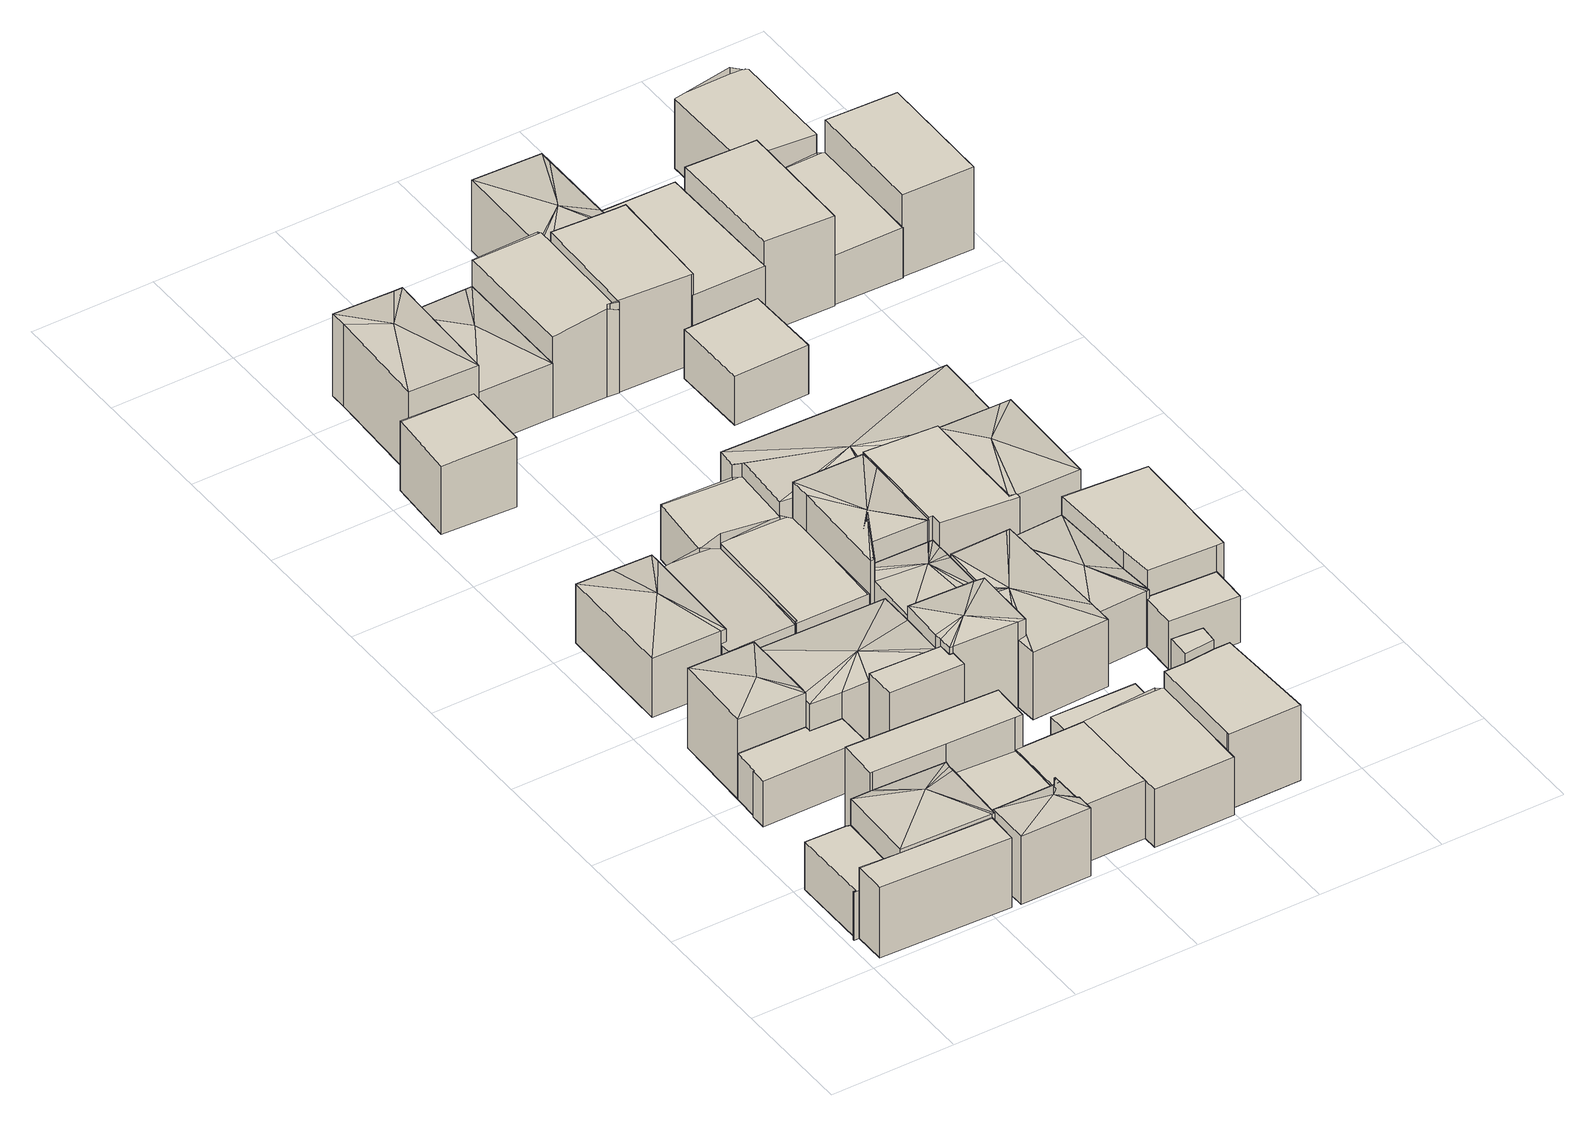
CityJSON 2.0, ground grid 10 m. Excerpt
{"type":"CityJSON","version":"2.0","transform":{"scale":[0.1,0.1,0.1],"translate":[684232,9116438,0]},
"CityObjects":{
"building1":{"type":"Building","attributes":{"Building Type":"Residential","Roof Shape":"shed","Roof Material":"Concrete Glazed Tile","Roof Material Code":"1","Roof Direction":"west","Building Height":4.07,"Roof Slope":16.8,"Footprint Area":24.01,"Solar PV Capacity Low":3.01,"Solar PV Capacity High":3.95,"Solar Annual Energy Low":4334,"Solar Annual Energy High":5712,"Suitable PV Area":17.94},"geometry":[{"type":"MultiSurface","lod":"2.2","boundaries":[[[0,1,2,3,4,5,6,7]],[[7,6,8,9]],[[6,5,10,8]],[[5,4,11,10]],[[4,3,12,11]],[[3,2,13,12]],[[2,1,14,13]],[[1,0,15,14]],[[0,7,9,15]],[[9,8,10,11,12,13,14,15]]]}]},
"building2":{"type":"Building","attributes":{"Building Type":"Residential","Roof Shape":"shed","Roof Material":"Concrete Glazed Tile","Roof Material Code":"1","Roof Direction":"west","Building Height":6.07,"Roof Slope":19,"Footprint Area":27.48,"Solar PV Capacity Low":3.44,"Solar PV Capacity High":4.52,"Solar Annual Energy Low":4961,"Solar Annual Energy High":6538,"Suitable PV Area":20.54},"geometry":[{"type":"MultiSurface","lod":"2.2","boundaries":[[[16,6,5,17,18]],[[18,17,19,20]],[[17,5,21,19]],[[5,6,22,21]],[[6,16,23,22]],[[16,18,20,23]],[[20,19,21,22,23]]]}]},
"building3":{"type":"Building","attributes":{"Building Type":"Residential","Roof Shape":"hip","Roof Material":"Clay Tile Shingle","Roof Material Code":"3","Roof Direction":"west","Building Height":6.39,"Roof Slope":22.7,"Footprint Area":49.7,"Solar PV Capacity Low":6.22,"Solar PV Capacity High":8.17,"Solar Annual Energy Low":8973,"Solar Annual Energy High":11826,"Suitable PV Area":37.15},"geometry":[{"type":"MultiSurface","lod":"2.2","boundaries":[[[24,25,7,6,16,26,27,28,29]],[[29,28,30,31]],[[28,27,32,30]],[[27,26,33,32]],[[26,16,34,33]],[[16,6,35,34]],[[6,7,36,35]],[[7,25,37,36]],[[25,24,38,37]],[[24,29,31,38]],[[31,30,39]],[[30,32,39]],[[32,33,39]],[[33,34,39]],[[34,35,39]],[[35,36,39]],[[36,37,39]],[[37,38,39]],[[38,31,39]]]}]},
"building4":{"type":"Building","attributes":{"Building Type":"Residential","Roof Shape":"flat","Roof Material":"Concrete Glazed Tile","Roof Material Code":"1","Roof Direction":"west","Building Height":4.02,"Roof Slope":8.2,"Footprint Area":26.88,"Solar PV Capacity Low":3.37,"Solar PV Capacity High":4.42,"Solar Annual Energy Low":4854,"Solar Annual Energy High":6397,"Suitable PV Area":20.1},"geometry":[{"type":"MultiSurface","lod":"2.2","boundaries":[[[40,41,42,43,44,45,46,47,48]],[[48,47,49,50]],[[47,46,51,49]],[[46,45,52,51]],[[45,44,53,52]],[[44,43,54,53]],[[43,42,55,54]],[[42,41,56,55]],[[41,40,57,56]],[[40,48,50,57]],[[50,49,51,52,53,54,55,56,57]]]}]},
"building5":{"type":"Building","attributes":{"Building Type":"Residential","Roof Shape":"hip","Roof Material":"Concrete Glazed Tile","Roof Material Code":"1","Roof Direction":"west","Building Height":6.97,"Roof Slope":27.1,"Footprint Area":36.18,"Solar PV Capacity Low":4.53,"Solar PV Capacity High":5.95,"Solar Annual Energy Low":6532,"Solar Annual Energy High":8609,"Suitable PV Area":27.05},"geometry":[{"type":"MultiSurface","lod":"2.2","boundaries":[[[58,44,43,42,59]],[[59,42,60,61]],[[42,43,62,60]],[[43,44,63,62]],[[44,58,64,63]],[[58,59,61,64]],[[61,60,65]],[[60,62,65]],[[62,63,65]],[[63,64,65]],[[64,61,65]]]}]},
"building6":{"type":"Building","attributes":{"Building Type":"Residential","Roof Shape":"shed","Roof Material":"Concrete Glazed Tile","Roof Material Code":"1","Roof Direction":"west","Building Height":7.91,"Roof Slope":12.1,"Footprint Area":40.45,"Solar PV Capacity Low":5.06,"Solar PV Capacity High":6.65,"Solar Annual Energy Low":7302,"Solar Annual Energy High":9624,"Suitable PV Area":30.23},"geometry":[{"type":"MultiSurface","lod":"2.2","boundaries":[[[66,25,24,29,67,68,69]],[[69,68,70,71]],[[68,67,72,70]],[[67,29,73,72]],[[29,24,74,73]],[[24,25,75,74]],[[25,66,76,75]],[[66,69,71,76]],[[71,70,72,73,74,75,76]]]}]},
"building7":{"type":"Building","attributes":{"Building Type":"Residential","Roof Shape":"hip","Roof Material":"Concrete Glazed Tile","Roof Material Code":"1","Roof Direction":"west","Building Height":6,"Roof Slope":22.6,"Footprint Area":19.42,"Solar PV Capacity Low":2.43,"Solar PV Capacity High":3.19,"Solar Annual Energy Low":3505,"Solar Annual Energy High":4620,"Suitable PV Area":14.51},"geometry":[{"type":"MultiSurface","lod":"2.2","boundaries":[[[77,78,79,80,81,82,83,84]],[[84,83,85,86]],[[83,82,87,85]],[[82,81,88,87]],[[81,80,89,88]],[[80,79,90,89]],[[79,78,91,90]],[[78,77,92,91]],[[77,84,86,92]],[[86,85,93]],[[85,87,93]],[[87,88,93]],[[88,89,93]],[[89,90,93]],[[90,91,93]],[[91,92,93]],[[92,86,93]]]}]},
"building8":{"type":"Building","attributes":{"Building Type":"Residential","Roof Shape":"hip","Roof Material":"Concrete Aluminum Tile","Roof Material Code":"2","Roof Direction":"west","Building Height":5.16,"Roof Slope":27.2,"Footprint Area":58.33,"Solar PV Capacity Low":7.3,"Solar PV Capacity High":9.59,"Solar Annual Energy Low":10531,"Solar Annual Energy High":13878,"Suitable PV Area":43.6},"geometry":[{"type":"MultiSurface","lod":"2.2","boundaries":[[[94,95,96,97,98,99,100]],[[100,99,101,102]],[[99,98,103,101]],[[98,97,104,103]],[[97,96,105,104]],[[96,95,106,105]],[[95,94,107,106]],[[94,100,102,107]],[[102,101,108]],[[101,103,108]],[[103,104,108]],[[104,105,108]],[[105,106,108]],[[106,107,108]],[[107,102,108]]]}]},
"building9":{"type":"Building","attributes":{"Building Type":"Residential","Roof Shape":"shed","Roof Material":"Concrete Glazed Tile","Roof Material Code":"1","Roof Direction":"west","Building Height":5.05,"Roof Slope":18.1,"Footprint Area":31.86,"Solar PV Capacity Low":3.99,"Solar PV Capacity High":5.24,"Solar Annual Energy Low":5752,"Solar Annual Energy High":7580,"Suitable PV Area":23.81},"geometry":[{"type":"MultiSurface","lod":"2.2","boundaries":[[[29,109,27,110,82,81,80,111,112,67]],[[67,112,113,114]],[[112,111,115,113]],[[111,80,116,115]],[[80,81,117,116]],[[81,82,118,117]],[[82,110,119,118]],[[110,27,120,119]],[[27,109,121,120]],[[109,29,122,121]],[[29,67,114,122]],[[114,113,115,116,117,118,119,120,121,122]]]}]},
"building10":{"type":"Building","attributes":{"Building Type":"Residential","Roof Shape":"hip","Roof Material":"Concrete Glazed Tile","Roof Material Code":"1","Roof Direction":"west","Building Height":6.27,"Roof Slope":28.9,"Footprint Area":75.02,"Solar PV Capacity Low":9.39,"Solar PV Capacity High":12.34,"Solar Annual Energy Low":13543,"Solar Annual Energy High":17849,"Suitable PV Area":56.07},"geometry":[{"type":"MultiSurface","lod":"2.2","boundaries":[[[59,42,41,40,123,124,125,126,127]],[[127,126,128,129]],[[126,125,130,128]],[[125,124,131,130]],[[124,123,132,131]],[[123,40,133,132]],[[40,41,134,133]],[[41,42,135,134]],[[42,59,136,135]],[[59,127,129,136]],[[129,128,137]],[[128,130,137]],[[130,131,137]],[[131,132,137]],[[132,133,137]],[[133,134,137]],[[134,135,137]],[[135,136,137]],[[136,129,137]]]}]},
"building11":{"type":"Building","attributes":{"Building Type":"Residential","Roof Shape":"shed","Roof Material":"Concrete Glazed Tile","Roof Material Code":"1","Roof Direction":"west","Building Height":6.91,"Roof Slope":18.4,"Footprint Area":15.24,"Solar PV Capacity Low":1.91,"Solar PV Capacity High":2.51,"Solar Annual Energy Low":2752,"Solar Annual Energy High":3627,"Suitable PV Area":11.39},"geometry":[{"type":"MultiSurface","lod":"2.2","boundaries":[[[138,139,124,123,140,141]],[[141,140,142,143]],[[140,123,144,142]],[[123,124,145,144]],[[124,139,146,145]],[[139,138,147,146]],[[138,141,143,147]],[[143,142,144,145,146,147]]]}]},
"building12":{"type":"Building","attributes":{"Building Type":"Residential","Roof Shape":"gable","Roof Material":"Concrete Aluminum Tile","Roof Material Code":"2","Roof Direction":"west","Building Height":4.01,"Roof Slope":25.7,"Footprint Area":51.33,"Solar PV Capacity Low":6.43,"Solar PV Capacity High":8.44,"Solar Annual Energy Low":9268,"Solar Annual Energy High":12215,"Suitable PV Area":38.37},"geometry":[{"type":"MultiSurface","lod":"2.2","boundaries":[[[148,99,98,97,149,150,151,152]],[[152,151,153,154]],[[151,150,155,153]],[[150,149,156,155]],[[149,97,157,156]],[[97,98,158,157]],[[98,99,159,158]],[[99,148,160,159]],[[148,152,154,160]],[[154,153,155,156,157,158,159,160]]]}]},
"building13":{"type":"Building","attributes":{"Building Type":"Residential","Roof Shape":"gable","Roof Material":"Concrete Glazed Tile","Roof Material Code":"1","Roof Direction":"west","Building Height":6.03,"Roof Slope":26.7,"Footprint Area":33.59,"Solar PV Capacity Low":4.21,"Solar PV Capacity High":5.52,"Solar Annual Energy Low":6064,"Solar Annual Energy High":7992,"Suitable PV Area":25.11},"geometry":[{"type":"MultiSurface","lod":"2.2","boundaries":[[[161,162,163,164]],[[164,163,165,166]],[[163,162,167,165]],[[162,161,168,167]],[[161,164,166,168]],[[166,165,167,168]]]}]},
"building14":{"type":"Building","attributes":{"Building Type":"Residential","Roof Shape":"flat","Roof Material":"Concrete Glazed Tile","Roof Material Code":"1","Roof Direction":"west","Building Height":5.13,"Roof Slope":10.3,"Footprint Area":43.23,"Solar PV Capacity Low":5.41,"Solar PV Capacity High":7.11,"Solar Annual Energy Low":7804,"Solar Annual Energy High":10285,"Suitable PV Area":32.31},"geometry":[{"type":"MultiSurface","lod":"2.2","boundaries":[[[169,68,67,112,111,79,78,77,170,171,172]],[[172,171,173,174]],[[171,170,175,173]],[[170,77,176,175]],[[77,78,177,176]],[[78,79,178,177]],[[79,111,179,178]],[[111,112,180,179]],[[112,67,181,180]],[[67,68,182,181]],[[68,169,183,182]],[[169,172,174,183]],[[174,173,175,176,177,178,179,180,181,182,183]]]}]},
"building15":{"type":"Building","attributes":{"Building Type":"Residential","Roof Shape":"hip","Roof Material":"Concrete Aluminum Tile","Roof Material Code":"2","Roof Direction":"west","Building Height":7.16,"Roof Slope":28.1,"Footprint Area":56.13,"Solar PV Capacity Low":7.03,"Solar PV Capacity High":9.23,"Solar Annual Energy Low":10133,"Solar Annual Energy High":13355,"Suitable PV Area":41.95},"geometry":[{"type":"MultiSurface","lod":"2.2","boundaries":[[[184,185,186,187,188,189]],[[189,188,190,191]],[[188,187,192,190]],[[187,186,193,192]],[[186,185,194,193]],[[185,184,195,194]],[[184,189,191,195]],[[191,190,196]],[[190,192,196]],[[192,193,196]],[[193,194,196]],[[194,195,196]],[[195,191,196]]]}]},
"building16":{"type":"Building","attributes":{"Building Type":"Residential","Roof Shape":"gable","Roof Material":"Concrete Aluminum Tile","Roof Material Code":"2","Roof Direction":"west","Building Height":4.33,"Roof Slope":29.6,"Footprint Area":57.52,"Solar PV Capacity Low":7.2,"Solar PV Capacity High":9.46,"Solar Annual Energy Low":10384,"Solar Annual Energy High":13685,"Suitable PV Area":42.99},"geometry":[{"type":"MultiSurface","lod":"2.2","boundaries":[[[197,152,151,150,198,199,200,201]],[[201,200,202,203]],[[200,199,204,202]],[[199,198,205,204]],[[198,150,206,205]],[[150,151,207,206]],[[151,152,208,207]],[[152,197,209,208]],[[197,201,203,209]],[[203,202,204,205,206,207,208,209]]]}]},
"building17":{"type":"Building","attributes":{"Building Type":"Residential","Roof Shape":"hip","Roof Material":"Concrete Glazed Tile","Roof Material Code":"1","Roof Direction":"west","Building Height":7.51,"Roof Slope":23.8,"Footprint Area":33.1,"Solar PV Capacity Low":4.14,"Solar PV Capacity High":5.44,"Solar Annual Energy Low":5976,"Solar Annual Energy High":7875,"Suitable PV Area":24.74},"geometry":[{"type":"MultiSurface","lod":"2.2","boundaries":[[[210,211,126,125,124,139,138,212,213]],[[213,212,214,215]],[[212,138,216,214]],[[138,139,217,216]],[[139,124,218,217]],[[124,125,219,218]],[[125,126,220,219]],[[126,211,221,220]],[[211,210,222,221]],[[210,213,215,222]],[[215,214,223]],[[214,216,223]],[[216,217,223]],[[217,218,223]],[[218,219,223]],[[219,220,223]],[[220,221,223]],[[221,222,223]],[[222,215,223]]]}]},
"building18":{"type":"Building","attributes":{"Building Type":"Residential","Roof Shape":"gable","Roof Material":"Concrete Glazed Tile","Roof Material Code":"1","Roof Direction":"west","Building Height":5.05,"Roof Slope":30.6,"Footprint Area":58.44,"Solar PV Capacity Low":7.32,"Solar PV Capacity High":9.61,"Solar Annual Energy Low":10552,"Solar Annual Energy High":13906,"Suitable PV Area":43.69},"geometry":[{"type":"MultiSurface","lod":"2.2","boundaries":[[[224,172,171,170,225,226,227,228,229]],[[229,228,230,231]],[[228,227,232,230]],[[227,226,233,232]],[[226,225,234,233]],[[225,170,175,234]],[[170,171,173,175]],[[171,172,174,173]],[[172,224,235,174]],[[224,229,231,235]],[[231,230,232,233,234,175,173,174,235]]]}]},
"building19":{"type":"Building","attributes":{"Building Type":"Residential","Roof Shape":"gable","Roof Material":"Concrete Glazed Tile","Roof Material Code":"1","Roof Direction":"west","Building Height":4.67,"Roof Slope":30.7,"Footprint Area":34.4,"Solar PV Capacity Low":4.31,"Solar PV Capacity High":5.66,"Solar Annual Energy Low":6210,"Solar Annual Energy High":8185,"Suitable PV Area":25.71},"geometry":[{"type":"MultiSurface","lod":"2.2","boundaries":[[[236,237,148,152,197,238]],[[238,197,239,240]],[[197,152,241,239]],[[152,148,242,241]],[[148,237,243,242]],[[237,236,244,243]],[[236,238,240,244]],[[240,239,241,242,243,244]]]}]},
"building20":{"type":"Building","attributes":{"Building Type":"Residential","Roof Shape":"gable","Roof Material":"Concrete Glazed Tile","Roof Material Code":"1","Roof Direction":"west","Building Height":4.18,"Roof Slope":27.5,"Footprint Area":17.29,"Solar PV Capacity Low":2.16,"Solar PV Capacity High":2.84,"Solar Annual Energy Low":3121,"Solar Annual Energy High":4113,"Suitable PV Area":12.92},"geometry":[{"type":"MultiSurface","lod":"2.2","boundaries":[[[245,169,172,224,246]],[[246,224,247,248]],[[224,172,249,247]],[[172,169,250,249]],[[169,245,251,250]],[[245,246,248,251]],[[248,247,249,250,251]]]}]},
"building21":{"type":"Building","attributes":{"Building Type":"Residential","Roof Shape":"hip","Roof Material":"Concrete Glazed Tile","Roof Material Code":"1","Roof Direction":"west","Building Height":5.58,"Roof Slope":29.8,"Footprint Area":37.94,"Solar PV Capacity Low":4.75,"Solar PV Capacity High":6.24,"Solar Annual Energy Low":6850,"Solar Annual Energy High":9027,"Suitable PV Area":28.36},"geometry":[{"type":"MultiSurface","lod":"2.2","boundaries":[[[252,253,254,255,256,257,258,259,260,261,262,263,264]],[[264,263,265,266]],[[263,262,267,265]],[[262,261,268,267]],[[261,260,269,268]],[[260,259,270,269]],[[259,258,271,270]],[[258,257,272,271]],[[257,256,273,272]],[[256,255,274,273]],[[255,254,275,274]],[[254,253,276,275]],[[253,252,277,276]],[[252,264,266,277]],[[266,265,278]],[[265,267,278]],[[267,268,278]],[[268,269,278]],[[269,270,278]],[[270,271,278]],[[271,272,278]],[[272,273,278]],[[273,274,278]],[[274,275,278]],[[275,276,278]],[[276,277,278]],[[277,266,278]]]}]},
"building22":{"type":"Building","attributes":{"Building Type":"Residential","Roof Shape":"hip","Roof Material":"Concrete Aluminum Tile","Roof Material Code":"2","Roof Direction":"west","Building Height":4.82,"Roof Slope":28.8,"Footprint Area":58.91,"Solar PV Capacity Low":7.38,"Solar PV Capacity High":9.69,"Solar Annual Energy Low":10635,"Solar Annual Energy High":14016,"Suitable PV Area":44.03},"geometry":[{"type":"MultiSurface","lod":"2.2","boundaries":[[[189,184,279,280,281]],[[281,280,282,283]],[[280,279,284,282]],[[279,184,285,284]],[[184,189,286,285]],[[189,281,283,286]],[[283,282,287]],[[282,284,287]],[[284,285,287]],[[285,286,287]],[[286,283,287]]]}]},
"building23":{"type":"Building","attributes":{"Building Type":"Residential","Roof Shape":"hip","Roof Material":"Concrete Aluminum Tile","Roof Material Code":"2","Roof Direction":"west","Building Height":7.47,"Roof Slope":27.8,"Footprint Area":48.89,"Solar PV Capacity Low":6.12,"Solar PV Capacity High":8.04,"Solar Annual Energy Low":8827,"Solar Annual Energy High":11633,"Suitable PV Area":36.55},"geometry":[{"type":"MultiSurface","lod":"2.2","boundaries":[[[201,288,289,253,252,264,263,262,290,291]],[[291,290,292,293]],[[290,262,294,292]],[[262,263,295,294]],[[263,264,296,295]],[[264,252,297,296]],[[252,253,298,297]],[[253,289,299,298]],[[289,288,300,299]],[[288,201,301,300]],[[201,291,293,301]],[[293,292,302]],[[292,294,302]],[[294,295,302]],[[295,296,302]],[[296,297,302]],[[297,298,302]],[[298,299,302]],[[299,300,302]],[[300,301,302]],[[301,293,302]]]}]},
"building24":{"type":"Building","attributes":{"Building Type":"Residential","Roof Shape":"hip","Roof Material":"Concrete Glazed Tile","Roof Material Code":"1","Roof Direction":"west","Building Height":5.86,"Roof Slope":25.4,"Footprint Area":67.26,"Solar PV Capacity Low":8.42,"Solar PV Capacity High":11.06,"Solar Annual Energy Low":12143,"Solar Annual Energy High":16003,"Suitable PV Area":50.27},"geometry":[{"type":"MultiSurface","lod":"2.2","boundaries":[[[303,258,257,256,255,211,210,213,212,304,305,306,307]],[[307,306,308,309]],[[306,305,310,308]],[[305,304,311,310]],[[304,212,312,311]],[[212,213,313,312]],[[213,210,314,313]],[[210,211,315,314]],[[211,255,316,315]],[[255,256,317,316]],[[256,257,318,317]],[[257,258,319,318]],[[258,303,320,319]],[[303,307,309,320]],[[309,308,321]],[[308,310,321]],[[310,311,321]],[[311,312,321]],[[312,313,321]],[[313,314,321]],[[314,315,321]],[[315,316,321]],[[316,317,321]],[[317,318,321]],[[318,319,321]],[[319,320,321]],[[320,309,321]]]}]},
"building25":{"type":"Building","attributes":{"Building Type":"Residential","Roof Shape":"flat","Roof Material":"Concrete Glazed Tile","Roof Material Code":"1","Roof Direction":"west","Building Height":6.61,"Roof Slope":10,"Footprint Area":46.98,"Solar PV Capacity Low":5.88,"Solar PV Capacity High":7.73,"Solar Annual Energy Low":8483,"Solar Annual Energy High":11179,"Suitable PV Area":35.12},"geometry":[{"type":"MultiSurface","lod":"2.2","boundaries":[[[322,323,324,229,228,227,325]],[[325,227,326,327]],[[227,228,328,326]],[[228,229,329,328]],[[229,324,330,329]],[[324,323,331,330]],[[323,322,332,331]],[[322,325,327,332]],[[327,326,328,329,330,331,332]]]}]},
"building26":{"type":"Building","attributes":{"Building Type":"Residential","Roof Shape":"shed","Roof Material":"Concrete Glazed Tile","Roof Material Code":"1","Roof Direction":"west","Building Height":7.35,"Roof Slope":16.2,"Footprint Area":4.19,"Solar PV Capacity Low":0.52,"Solar PV Capacity High":0.69,"Solar Annual Energy Low":756,"Solar Annual Energy High":996,"Suitable PV Area":3.13},"geometry":[{"type":"MultiSurface","lod":"2.2","boundaries":[[[333,324,323,334]],[[334,323,335,336]],[[323,324,337,335]],[[324,333,338,337]],[[333,334,336,338]],[[336,335,337,338]]]}]},
"building27":{"type":"Building","attributes":{"Building Type":"Residential","Roof Shape":"gable","Roof Material":"Concrete Aluminum Tile","Roof Material Code":"2","Roof Direction":"west","Building Height":7.12,"Roof Slope":26.6,"Footprint Area":55.83,"Solar PV Capacity Low":6.99,"Solar PV Capacity High":9.18,"Solar Annual Energy Low":10079,"Solar Annual Energy High":13283,"Suitable PV Area":41.73},"geometry":[{"type":"MultiSurface","lod":"2.2","boundaries":[[[339,280,281,340,341,342,343]],[[343,342,344,345]],[[342,341,346,344]],[[341,340,347,346]],[[340,281,348,347]],[[281,280,349,348]],[[280,339,350,349]],[[339,343,345,350]],[[345,344,346,347,348,349,350]]]}]},
"building28":{"type":"Building","attributes":{"Building Type":"Residential","Roof Shape":"shed","Roof Material":"Concrete Aluminum Tile","Roof Material Code":"2","Roof Direction":"west","Building Height":7.54,"Roof Slope":17,"Footprint Area":56.19,"Solar PV Capacity Low":7.04,"Solar PV Capacity High":9.24,"Solar Annual Energy Low":10145,"Solar Annual Energy High":13370,"Suitable PV Area":42},"geometry":[{"type":"MultiSurface","lod":"2.2","boundaries":[[[351,352,353,291,290,262,261,260,354]],[[354,260,355,356]],[[260,261,357,355]],[[261,262,358,357]],[[262,290,359,358]],[[290,291,360,359]],[[291,353,361,360]],[[353,352,362,361]],[[352,351,363,362]],[[351,354,356,363]],[[356,355,357,358,359,360,361,362,363]]]}]},
"building29":{"type":"Building","attributes":{"Building Type":"Residential","Roof Shape":"hip","Roof Material":"Concrete Glazed Tile","Roof Material Code":"1","Roof Direction":"west","Building Height":4.9,"Roof Slope":29.7,"Footprint Area":47.75,"Solar PV Capacity Low":5.98,"Solar PV Capacity High":7.85,"Solar Annual Energy Low":8622,"Solar Annual Energy High":11363,"Suitable PV Area":35.7},"geometry":[{"type":"MultiSurface","lod":"2.2","boundaries":[[[303,307,306,364,365,366,367,368,369]],[[369,368,370,371]],[[368,367,372,370]],[[367,366,373,372]],[[366,365,374,373]],[[365,364,375,374]],[[364,306,376,375]],[[306,307,377,376]],[[307,303,378,377]],[[303,369,371,378]],[[371,370,379]],[[370,372,379]],[[372,373,379]],[[373,374,379]],[[374,375,379]],[[375,376,379]],[[376,377,379]],[[377,378,379]],[[378,371,379]]]}]},
"building30":{"type":"Building","attributes":{"Building Type":"Residential","Roof Shape":"hip","Roof Material":"Concrete Glazed Tile","Roof Material Code":"1","Roof Direction":"west","Building Height":6.06,"Roof Slope":27.5,"Footprint Area":122.05,"Solar PV Capacity Low":15.28,"Solar PV Capacity High":20.07,"Solar Annual Energy Low":22036,"Solar Annual Energy High":29041,"Suitable PV Area":91.23},"geometry":[{"type":"MultiSurface","lod":"2.2","boundaries":[[[380,236,238,197,201,291,290,291,353,381,382]],[[382,381,383,384]],[[381,353,385,383]],[[353,291,386,385]],[[291,290,387,386]],[[291,201,388,386]],[[201,197,389,388]],[[197,238,390,389]],[[238,236,391,390]],[[236,380,392,391]],[[380,382,384,392]],[[384,383,393]],[[383,385,393]],[[385,386,393]],[[386,387,393]],[[386,388,393]],[[388,389,393]],[[389,390,393]],[[390,391,393]],[[391,392,393]],[[392,384,393]]]}]},
"building31":{"type":"Building","attributes":{"Building Type":"Residential","Roof Shape":"shed","Roof Material":"Concrete Aluminum Tile","Roof Material Code":"2","Roof Direction":"west","Building Height":7.93,"Roof Slope":10.2,"Footprint Area":53.55,"Solar PV Capacity Low":6.7,"Solar PV Capacity High":8.81,"Solar Annual Energy Low":9668,"Solar Annual Energy High":12741,"Suitable PV Area":40.03},"geometry":[{"type":"MultiSurface","lod":"2.2","boundaries":[[[394,342,341,340,395,396,397,398]],[[398,397,399,400]],[[397,396,401,399]],[[396,395,402,401]],[[395,340,403,402]],[[340,341,404,403]],[[341,342,405,404]],[[342,394,406,405]],[[394,398,400,406]],[[400,399,401,402,403,404,405,406]]]}]},
"building32":{"type":"Building","attributes":{"Building Type":"Residential","Roof Shape":"shed","Roof Material":"Concrete Glazed Tile","Roof Material Code":"1","Roof Direction":"west","Building Height":4.06,"Roof Slope":16.1,"Footprint Area":17.53,"Solar PV Capacity Low":2.19,"Solar PV Capacity High":2.88,"Solar Annual Energy Low":3165,"Solar Annual Energy High":4171,"Suitable PV Area":13.1},"geometry":[{"type":"MultiSurface","lod":"2.2","boundaries":[[[407,366,365,364,408,409]],[[409,408,410,411]],[[408,364,412,410]],[[364,365,413,412]],[[365,366,414,413]],[[366,407,415,414]],[[407,409,411,415]],[[411,410,412,413,414,415]]]}]},
"building33":{"type":"Building","attributes":{"Building Type":"Residential","Roof Shape":"hip","Roof Material":"Concrete Aluminum Tile","Roof Material Code":"2","Roof Direction":"west","Building Height":7.38,"Roof Slope":22.4,"Footprint Area":53.57,"Solar PV Capacity Low":6.71,"Solar PV Capacity High":8.81,"Solar Annual Energy Low":9671,"Solar Annual Energy High":12746,"Suitable PV Area":40.04},"geometry":[{"type":"MultiSurface","lod":"2.2","boundaries":[[[381,353,352,351,416,417]],[[417,416,418,419]],[[416,351,420,418]],[[351,352,421,420]],[[352,353,422,421]],[[353,381,423,422]],[[381,417,419,423]],[[419,418,424]],[[418,420,424]],[[420,421,424]],[[421,422,424]],[[422,423,424]],[[423,419,424]]]}]},
"building34":{"type":"Building","attributes":{"Building Type":"Residential","Roof Shape":"gable","Roof Material":"Concrete Glazed Tile","Roof Material Code":"1","Roof Direction":"west","Building Height":4.25,"Roof Slope":29.7,"Footprint Area":38.28,"Solar PV Capacity Low":4.79,"Solar PV Capacity High":6.29,"Solar Annual Energy Low":6910,"Solar Annual Energy High":9107,"Suitable PV Area":28.61},"geometry":[{"type":"MultiSurface","lod":"2.2","boundaries":[[[425,426,427,428]],[[428,427,429,430]],[[427,426,431,429]],[[426,425,432,431]],[[425,428,430,432]],[[430,429,431,432]]]}]},
"building35":{"type":"Building","attributes":{"Building Type":"Residential","Roof Shape":"shed","Roof Material":"Concrete Glazed Tile","Roof Material Code":"1","Roof Direction":"west","Building Height":6.34,"Roof Slope":14.7,"Footprint Area":65.03,"Solar PV Capacity Low":8.14,"Solar PV Capacity High":10.69,"Solar Annual Energy Low":11741,"Solar Annual Energy High":15473,"Suitable PV Area":48.61},"geometry":[{"type":"MultiSurface","lod":"2.2","boundaries":[[[433,368,367,366,407,434]],[[434,407,435,436]],[[407,366,437,435]],[[366,367,438,437]],[[367,368,439,438]],[[368,433,440,439]],[[433,434,436,440]],[[436,435,437,438,439,440]]]}]},
"building36":{"type":"Building","attributes":{"Building Type":"Residential","Roof Shape":"hip","Roof Material":"Concrete Glazed Tile","Roof Material Code":"1","Roof Direction":"west","Building Height":6.18,"Roof Slope":27.4,"Footprint Area":53.89,"Solar PV Capacity Low":6.75,"Solar PV Capacity High":8.86,"Solar Annual Energy Low":9729,"Solar Annual Energy High":12822,"Suitable PV Area":40.28},"geometry":[{"type":"MultiSurface","lod":"2.2","boundaries":[[[441,442,339,343,342,394,398,443,444]],[[444,443,445,446]],[[443,398,447,445]],[[398,394,448,447]],[[394,342,449,448]],[[342,343,450,449]],[[343,339,451,450]],[[339,442,452,451]],[[442,441,453,452]],[[441,444,446,453]],[[446,445,454]],[[445,447,454]],[[447,448,454]],[[448,449,454]],[[449,450,454]],[[450,451,454]],[[451,452,454]],[[452,453,454]],[[453,446,454]]]}]},
"building37":{"type":"Building","attributes":{"Building Type":"Residential","Roof Shape":"shed","Roof Material":"Concrete Aluminum Tile","Roof Material Code":"2","Roof Direction":"west","Building Height":6,"Roof Slope":13.9,"Footprint Area":64.41,"Solar PV Capacity Low":8.06,"Solar PV Capacity High":10.59,"Solar Annual Energy Low":11628,"Solar Annual Energy High":15325,"Suitable PV Area":48.14},"geometry":[{"type":"MultiSurface","lod":"2.2","boundaries":[[[455,456,457,443,398,397,396,395,458,459]],[[459,458,460,461]],[[458,395,462,460]],[[395,396,463,462]],[[396,397,464,463]],[[397,398,465,464]],[[398,443,466,465]],[[443,457,467,466]],[[457,456,468,467]],[[456,455,469,468]],[[455,459,461,469]],[[461,460,462,463,464,465,466,467,468,469]]]}]},
"building38":{"type":"Building","attributes":{"Building Type":"Residential","Roof Shape":"shed","Roof Material":"Concrete Aluminum Tile","Roof Material Code":"2","Roof Direction":"west","Building Height":7.88,"Roof Slope":19.3,"Footprint Area":57.46,"Solar PV Capacity Low":7.19,"Solar PV Capacity High":9.45,"Solar Annual Energy Low":10374,"Solar Annual Energy High":13672,"Suitable PV Area":42.95},"geometry":[{"type":"MultiSurface","lod":"2.2","boundaries":[[[470,456,455,471,472,473]],[[473,472,474,475]],[[472,471,476,474]],[[471,455,477,476]],[[455,456,478,477]],[[456,470,479,478]],[[470,473,475,479]],[[475,474,476,477,478,479]]]}]},
"building39":{"type":"Building","attributes":{"Building Type":"Residential","Roof Shape":"gable","Roof Material":"Concrete Aluminum Tile","Roof Material Code":"2","Roof Direction":"west","Building Height":4.32,"Roof Slope":26.3,"Footprint Area":54.76,"Solar PV Capacity Low":6.86,"Solar PV Capacity High":9,"Solar Annual Energy Low":9886,"Solar Annual Energy High":13029,"Suitable PV Area":40.93},"geometry":[{"type":"MultiSurface","lod":"2.2","boundaries":[[[480,473,472,481,482,483]],[[483,482,484,485]],[[482,481,486,484]],[[481,472,487,486]],[[472,473,488,487]],[[473,480,489,488]],[[480,483,485,489]],[[485,484,486,487,488,489]]]}]},
"building40":{"type":"Building","attributes":{"Building Type":"Residential","Roof Shape":"gable","Roof Material":"Concrete Glazed Tile","Roof Material Code":"1","Roof Direction":"west","Building Height":6.12,"Roof Slope":29.7,"Footprint Area":51.08,"Solar PV Capacity Low":6.4,"Solar PV Capacity High":8.4,"Solar Annual Energy Low":9223,"Solar Annual Energy High":12155,"Suitable PV Area":38.19},"geometry":[{"type":"MultiSurface","lod":"2.2","boundaries":[[[490,491,492,470,473,480,493,494]],[[494,493,495,496]],[[493,480,497,495]],[[480,473,498,497]],[[473,470,499,498]],[[470,492,500,499]],[[492,491,501,500]],[[491,490,502,501]],[[490,503,502]],[[490,494,496,503]],[[496,495,497,498,499,500,501,502,503]]]}]},
"building41":{"type":"Building","attributes":{"Building Type":"Residential","Roof Shape":"flat","Roof Material":"Concrete Aluminum Tile","Roof Material Code":"2","Roof Direction":"west","Building Height":7.16,"Roof Slope":10.5,"Footprint Area":56.78,"Solar PV Capacity Low":7.11,"Solar PV Capacity High":9.34,"Solar Annual Energy Low":10252,"Solar Annual Energy High":13511,"Suitable PV Area":42.45},"geometry":[{"type":"MultiSurface","lod":"2.2","boundaries":[[[483,482,504,505]],[[505,504,506,507]],[[504,482,508,506]],[[482,483,509,508]],[[483,505,507,509]],[[507,506,508,509]]]}]}
},
"vertices":[
[42,98,0],[8,98,0],[8,34,0],[6,34,0],[6,33,0],[10,33,0],[43,32,0],[45,97,0],[43,32,41],[45,97,41],[10,33,42],[6,33,42],[6,34,42],[8,34,42],[8,98,42],[42,98,41],
[117,30,0],[10,7,0],[116,4,0],[10,7,62],[116,4,61],[10,33,62],[43,32,61],[117,30,61],
[63,97,0],[61,97,0],[119,30,0],[121,85,0],[121,90,0],[122,95,0],[121,90,64],[122,95,64],[121,85,64],[119,30,64],[117,30,64],[43,32,64],[45,97,64],[61,97,64],[63,97,64],[90,72,70],
[105,199,0],[79,200,0],[79,211,0],[79,205,0],[24,206,0],[23,184,0],[22,184,0],[22,171,0],[105,171,0],[22,171,40],[105,171,40],[22,184,40],[23,184,40],[24,206,40],[79,205,40],[79,211,40],[79,200,40],[105,199,40],
[26,272,0],[80,271,0],[79,211,70],[80,271,70],[79,205,70],[24,206,70],[26,272,70],[57,233,75],
[62,130,0],[178,94,0],[184,94,0],[185,126,0],[184,94,79],[185,126,79],[178,94,79],[122,95,80],[63,97,80],[61,97,80],[62,130,80],
[180,17,0],[178,17,0],[178,44,0],[177,44,0],[177,38,0],[123,38,0],[123,3,0],[180,3,0],[123,3,60],[180,3,60],[123,38,60],[177,38,60],[177,44,60],[178,44,60],[178,17,60],[180,17,60],[165,26,63],
[54,409,0],[25,410,0],[24,313,0],[80,312,0],[84,312,0],[86,401,0],[86,408,0],[86,401,52],[86,408,52],[84,312,52],[80,312,52],[24,313,52],[25,410,52],[54,409,52],[63,366,57],
[122,90,0],[121,38,0],[178,83,0],[178,86,0],[178,86,50],[178,94,50],[178,83,50],[177,44,50],[177,38,50],[123,38,52],[121,38,52],[121,85,52],[122,90,52],[122,95,52],
[127,199,0],[185,198,0],[185,204,0],[186,241,0],[186,269,0],[186,241,63],[186,269,63],[185,204,63],[185,198,63],[127,199,63],[105,199,63],[79,200,63],[79,211,63],[80,271,63],[134,224,70],
[188,187,0],[185,187,0],[127,173,0],[188,173,0],[127,173,70],[188,173,69],[127,199,70],[185,198,69],[185,187,69],[188,187,69],
[120,401,0],[80,303,0],[134,302,0],[135,302,0],[137,400,0],[135,302,41],[137,400,40],[134,302,41],[80,303,40],[80,312,40],[84,312,42],[86,401,43],[120,401,48],
[13,560,0],[73,557,0],[75,614,0],[16,616,0],[75,614,60],[16,616,61],[73,557,61],[13,560,60],
[224,94,0],[234,17,0],[234,27,0],[234,94,0],[234,27,51],[234,94,51],[234,17,51],[180,17,51],[178,17,51],[178,44,51],[178,83,51],[178,86,51],[178,94,51],[184,94,51],[224,94,51],
[90,726,0],[83,726,0],[34,728,0],[34,714,0],[31,628,0],[87,626,0],[31,628,72],[87,626,72],[34,714,72],[34,728,72],[83,726,72],[90,726,72],[60,691,77],
[185,399,0],[134,300,0],[192,298,0],[194,381,0],[195,398,0],[194,381,44],[195,398,43],[192,298,45],[134,300,43],[134,302,43],[135,302,44],[137,400,45],[185,399,49],
[247,238,0],[239,239,0],[240,185,0],[246,185,0],[240,185,75],[246,185,75],[188,187,75],[185,187,75],[185,198,75],[185,204,75],[186,241,75],[239,239,75],[247,238,75],[209,206,80],
[292,94,0],[234,5,0],[299,5,0],[299,12,0],[299,14,0],[300,94,0],[299,14,51],[300,94,51],[299,12,51],[299,5,51],[234,5,51],[292,94,55],
[180,451,0],[124,455,0],[188,451,0],[185,399,48],[188,451,47],[137,400,54],[120,401,47],[124,455,48],[180,451,50],
[224,120,0],[292,118,0],[292,94,42],[292,118,43],[234,94,42],[224,94,42],[224,120,42],
[195,308,0],[195,296,0],[193,248,0],[239,247,0],[247,247,0],[252,247,0],[253,289,0],[253,293,0],[253,303,0],[253,312,0],[250,312,0],[249,312,0],[195,313,0],[249,312,56],[195,313,56],[250,312,56],[253,312,56],[253,303,56],[253,293,56],[253,289,56],[252,247,56],[247,247,56],[239,247,56],[193,248,56],[195,296,56],[195,308,56],[233,287,61],
[142,726,0],[147,726,0],[147,625,0],[147,726,48],[147,625,48],[142,726,48],[90,726,48],[87,626,48],[121,683,54],
[195,381,0],[192,296,0],[252,380,0],[252,397,0],[252,380,75],[252,397,75],[250,312,75],[249,312,75],[195,313,75],[195,308,75],[195,296,75],[192,296,75],[195,381,75],[195,398,75],[217,339,80],
[299,290,0],[241,168,0],[304,170,0],[304,190,0],[302,290,0],[304,190,59],[302,290,59],[304,170,59],[241,168,59],[240,185,59],[246,185,59],[247,238,59],[239,239,59],[239,247,59],[247,247,59],[252,247,59],[253,289,59],[299,290,59],[262,230,65],
[355,96,0],[342,96,0],[317,94,0],[358,12,0],[299,12,66],[358,12,66],[299,14,66],[300,94,66],[317,94,66],[342,96,66],[355,96,66],
[318,113,0],[343,111,0],[342,96,74],[343,111,74],[317,94,74],[318,113,74],
[200,725,0],[191,624,0],[200,623,0],[203,713,0],[203,725,0],[203,713,71],[203,725,71],[200,623,73],[191,624,77],[147,625,71],[147,726,71],[200,725,73],
[316,303,0],[310,303,0],[311,394,0],[316,299,0],[253,303,77],[316,299,75],[253,312,77],[250,312,77],[252,380,77],[252,397,77],[311,394,76],[310,303,76],[316,303,75],
[350,192,0],[352,192,0],[352,194,0],[350,221,0],[347,294,0],[299,292,0],[347,294,49],[299,292,49],[350,221,49],[352,194,49],[352,192,49],[350,192,49],[304,190,49],[302,290,49],[299,290,49],[326,234,54],
[181,467,0],[361,393,0],[363,462,0],[361,393,61],[363,462,61],[311,394,61],[252,397,61],[252,380,61],[195,398,61],[185,399,61],[188,451,61],[180,451,61],[181,467,61],[253,415,69],
[255,711,0],[259,622,0],[260,622,0],[263,711,0],[258,711,0],[263,711,79],[258,711,79],[260,622,79],[259,622,79],[191,624,81],[200,623,80],[203,713,80],[255,711,79],
[407,192,0],[349,163,0],[406,161,0],[349,163,42],[406,161,41],[350,192,42],[352,192,42],[352,194,42],[407,192,41],
[368,302,0],[370,393,0],[368,302,74],[370,393,74],[316,303,74],[310,303,74],[311,394,74],[361,393,74],[332,359,79],
[247,550,0],[308,551,0],[307,613,0],[246,612,0],[307,613,43],[246,612,43],[308,551,43],[247,550,43],
[416,291,0],[413,192,0],[407,192,64],[413,192,64],[352,194,65],[350,221,65],[347,294,65],[416,291,63],
[257,807,0],[201,809,0],[257,733,0],[257,797,0],[257,733,62],[257,797,62],[258,711,62],[255,711,62],[203,713,62],[203,725,62],[200,725,62],[201,809,62],[257,807,62],[232,748,67],
[319,623,0],[318,721,0],[318,733,0],[259,621,0],[319,622,0],[259,621,61],[319,622,60],[259,622,61],[260,622,61],[263,711,61],[258,711,61],[257,733,61],[318,733,60],[318,721,60],[319,623,60],
[368,721,0],[376,622,0],[376,623,0],[377,721,0],[376,623,79],[377,721,79],[376,622,79],[319,623,81],[318,721,81],[368,721,79],
[426,721,0],[432,622,0],[432,623,0],[433,721,0],[432,623,44],[433,721,43],[432,622,44],[376,623,43],[377,721,43],[426,721,46],
[424,807,0],[412,808,0],[367,808,0],[426,740,0],[427,807,0],[426,740,62],[427,807,61],[426,721,62],[377,721,66],[368,721,61],[367,808,61],[412,808,69],[424,807,62],[424,807,63],
[490,622,0],[491,719,0],[490,622,72],[491,719,72],[432,623,72],[433,721,72]
]}
